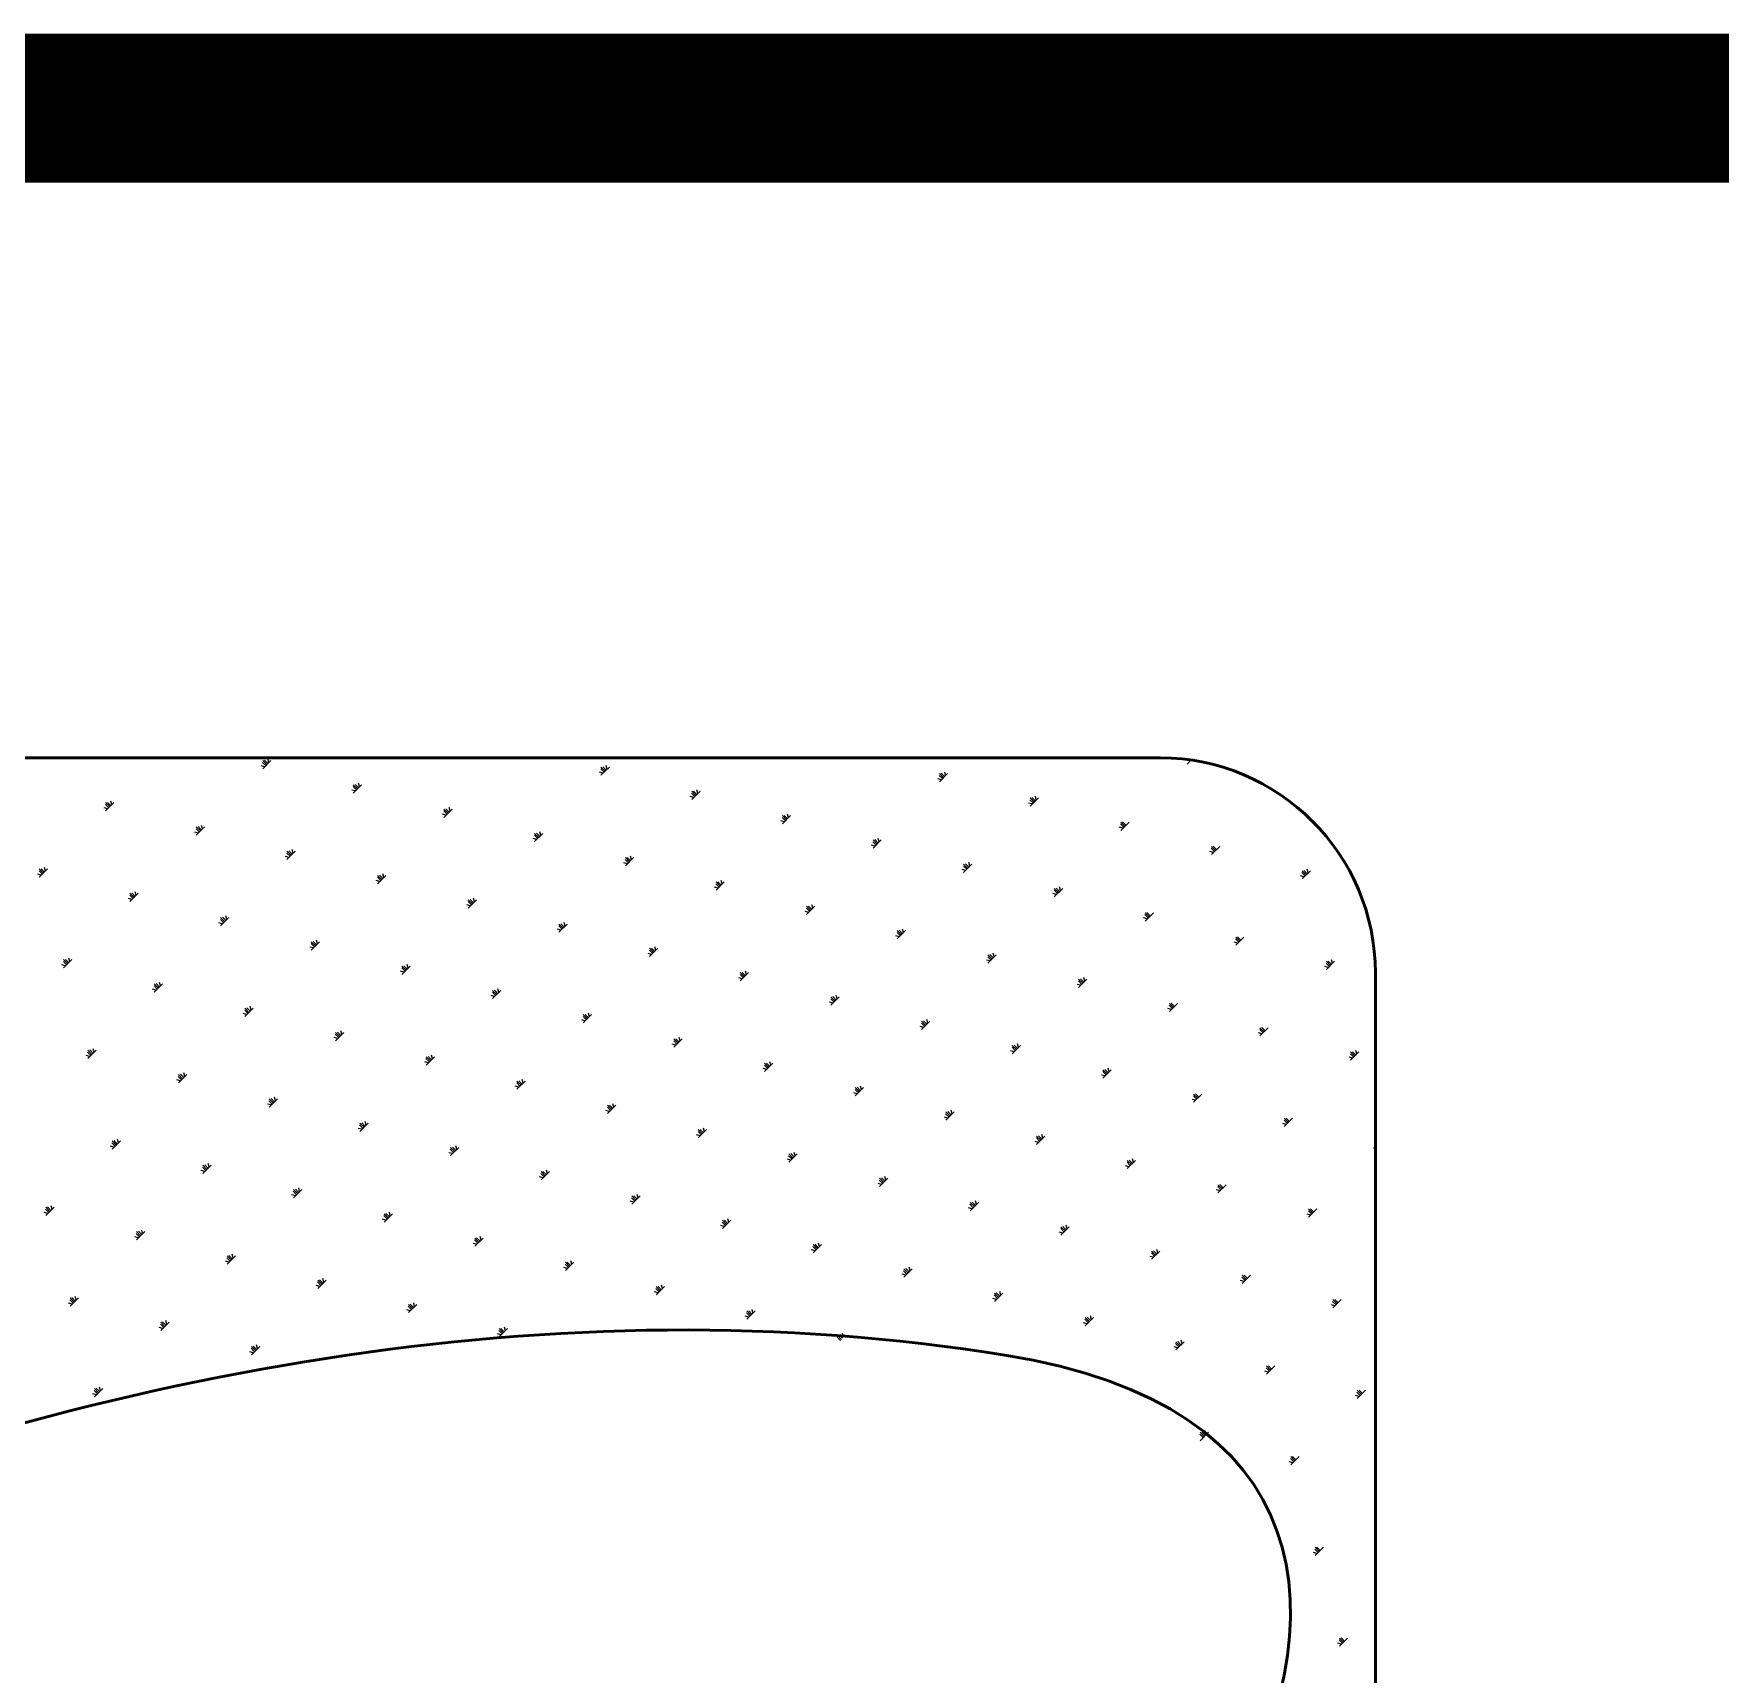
# Model space of a CAD drawing. Extents: x 54907 to 703237, y -798661 to -546661.
# Drawn here: x 250329 to 252027, y -612738 to -611086 of the extents above; entities that cross this region are included whole.
import ezdxf

# ---------------------------------------------------------------- set-up
doc = ezdxf.new("R2010")
doc.units = 0
doc.header["$LTSCALE"] = 1000
doc.header["$MEASUREMENT"] = 0
doc.layers.add('PUB_TITLE', color=4, linetype='Continuous')

msp = doc.modelspace()

# ---------------------------------------------------------------- linework, layer by layer
at = {"layer": 'PUB_TITLE', "color": 4}
for p, q in [((250561.5, -611824.5), (250557.8, -611823.5)), ((250562.5, -611823.4), (250559.2, -611820.1)), ((250563.5, -611822.4), (250559.4, -611818.2)), ((250559.4, -611826.6), (250567.7, -611818.2)), ((250564.6, -611821.3), (250561.2, -611818)), ((250565.6, -611820.3), (250564.7, -611816.6)), ((250902.1, -611831), (250898.5, -611830)), ((250903.2, -611830), (250899.8, -611826.6)), ((250904.2, -611828.9), (250900, -611824.8)), ((250900, -611833.1), (250908.4, -611824.8)), ((250905.2, -611827.9), (250901.9, -611824.6)), ((250906.3, -611826.9), (250905.3, -611823.2)), ((251244.9, -611835.5), (251240.7, -611831.3)), ((251240.7, -611839.7), (251249, -611831.3)), ((251245.9, -611834.4), (251242.6, -611831.1)), ((251247, -611833.4), (251246, -611829.8)), ((251490.1, -611821.8), (251494.1, -611817.7)), ((251493.2, -611818.6), (251492, -611817.4)), ((250652.7, -611848.9), (250649.1, -611848)), ((250653.8, -611847.9), (250650.4, -611844.5)), ((250654.8, -611846.8), (250650.6, -611842.7)), ((250650.6, -611851), (250659, -611842.7)), ((250655.9, -611845.8), (250652.5, -611842.5)), ((250656.9, -611844.8), (250655.9, -611841.1)), ((250997.6, -611851.3), (250996.6, -611847.7)), ((251242.8, -611837.6), (251239.1, -611836.6)), ((251243.8, -611836.5), (251240.5, -611833.2)), ((250404.4, -611865.8), (250401.1, -611862.5)), ((250405.4, -611864.7), (250401.3, -611860.6)), ((250401.3, -611868.9), (250409.6, -611860.6)), ((250406.5, -611863.7), (250403.1, -611860.4)), ((250407.5, -611862.7), (250406.5, -611859)), ((250748.2, -611869.2), (250747.2, -611865.6)), ((250993.4, -611855.5), (250989.7, -611854.5)), ((250994.4, -611854.4), (250991.1, -611851.1)), ((250995.5, -611853.4), (250991.3, -611849.2)), ((250991.3, -611857.6), (250999.7, -611849.2)), ((250996.5, -611852.4), (250993.2, -611849)), ((251334.1, -611862), (251330.4, -611861.1)), ((251335.1, -611861), (251331.8, -611857.7)), ((251336.1, -611860), (251332, -611855.8)), ((251332, -611864.1), (251340.3, -611855.8)), ((251337.2, -611858.9), (251333.8, -611855.6)), ((251338.2, -611857.9), (251337.3, -611854.2)), ((250403.4, -611866.8), (250399.7, -611865.9)), ((250744, -611873.4), (250740.4, -611872.4)), ((250745.1, -611872.3), (250741.7, -611869)), ((250746.1, -611871.3), (250741.9, -611867.1)), ((250741.9, -611875.5), (250750.3, -611867.1)), ((250747.1, -611870.3), (250743.8, -611866.9)), ((251084.7, -611879.9), (251081, -611879)), ((251085.7, -611878.9), (251082.4, -611875.6)), ((251086.8, -611877.9), (251082.6, -611873.7)), ((251082.6, -611882), (251090.9, -611873.7)), ((251087.8, -611876.8), (251084.5, -611873.5)), ((251088.9, -611875.8), (251087.9, -611872.1)), ((251426.4, -611885.5), (251423, -611882.1)), ((251427.4, -611884.4), (251423.2, -611880.2)), ((251423.2, -611888.6), (251431.6, -611880.2)), ((251428.5, -611883.4), (251425.1, -611880)), ((250494.6, -611891.3), (250491, -611890.3)), ((250495.7, -611890.3), (250492.3, -611886.9)), ((250496.7, -611889.2), (250492.5, -611885)), ((250492.5, -611893.4), (250500.9, -611885)), ((250497.8, -611888.2), (250494.4, -611884.8)), ((250498.8, -611887.1), (250497.8, -611883.5)), ((250835.3, -611897.8), (250831.6, -611896.9)), ((250836.3, -611896.8), (250833, -611893.5)), ((250837.4, -611895.8), (250833.2, -611891.6)), ((250833.2, -611899.9), (250841.6, -611891.6)), ((250838.4, -611894.7), (250835.1, -611891.4)), ((250839.5, -611893.7), (250838.5, -611890)), ((251178, -611902.3), (251173.9, -611898.1)), ((251173.9, -611906.5), (251182.2, -611898.1)), ((251179.1, -611901.3), (251175.7, -611897.9)), ((251180.1, -611900.2), (251179.2, -611896.6)), ((251425.3, -611886.5), (251421.7, -611885.5)), ((250585.9, -611915.8), (250582.3, -611914.8)), ((250587, -611914.7), (250583.6, -611911.4)), ((250588, -611913.7), (250583.8, -611909.5)), ((250583.8, -611917.8), (250592.2, -611909.5)), ((250589, -611912.6), (250585.7, -611909.3)), ((250590.1, -611911.6), (250589.1, -611907.9)), ((250928.7, -611920.2), (250924.5, -611916)), ((250924.5, -611924.4), (250932.8, -611916)), ((250929.7, -611919.2), (250926.4, -611915.8)), ((250930.7, -611918.1), (250929.8, -611914.5)), ((251176, -611904.4), (251172.3, -611903.4)), ((251177, -611903.4), (251173.7, -611900)), ((251516.6, -611911), (251513, -611910)), ((251517.7, -611909.9), (251514.3, -611906.6)), ((251518.7, -611908.9), (251514.5, -611904.7)), ((251514.5, -611913), (251522.9, -611904.7)), ((251519.7, -611907.8), (251516.4, -611904.5)), ((250336.5, -611933.7), (250332.9, -611932.7)), ((250337.6, -611932.6), (250334.2, -611929.3)), ((250338.6, -611931.6), (250334.4, -611927.4)), ((250334.4, -611935.7), (250342.8, -611927.4)), ((250339.7, -611930.5), (250336.3, -611927.2)), ((250340.7, -611929.5), (250339.7, -611925.8)), ((250681.4, -611936), (250680.4, -611932.4)), ((250926.6, -611922.3), (250922.9, -611921.3)), ((250927.6, -611921.3), (250924.3, -611917.9)), ((251267.2, -611928.9), (251263.6, -611927.9)), ((251268.3, -611927.8), (251264.9, -611924.5)), ((251269.3, -611926.8), (251265.1, -611922.6)), ((251265.1, -611930.9), (251273.5, -611922.6)), ((251270.4, -611925.7), (251267, -611922.4)), ((251271.4, -611924.7), (251270.4, -611921)), ((251608.9, -611934.4), (251605.6, -611931)), ((251610, -611933.3), (251605.8, -611929.2)), ((251605.8, -611937.5), (251614.2, -611929.2)), ((251611, -611932.3), (251607.7, -611928.9)), ((251612.1, -611931.2), (251611.1, -611927.6)), ((250432, -611953.9), (250431, -611950.3)), ((250677.2, -611940.2), (250673.5, -611939.2)), ((250678.2, -611939.2), (250674.9, -611935.8)), ((250679.3, -611938.1), (250675.1, -611933.9)), ((250675.1, -611942.3), (250683.5, -611933.9)), ((250680.3, -611937.1), (250677, -611933.7)), ((251017.9, -611946.8), (251014.2, -611945.8)), ((251018.9, -611945.7), (251015.6, -611942.4)), ((251019.9, -611944.7), (251015.8, -611940.5)), ((251015.8, -611948.9), (251024.1, -611940.5)), ((251021, -611943.6), (251017.6, -611940.3)), ((251022, -611942.6), (251021.1, -611938.9)), ((251359.6, -611952.3), (251356.2, -611948.9)), ((251360.6, -611951.2), (251356.4, -611947.1)), ((251356.4, -611955.4), (251364.8, -611947.1)), ((251361.6, -611950.2), (251358.3, -611946.8)), ((251362.7, -611949.1), (251361.7, -611945.5)), ((251607.9, -611935.4), (251604.2, -611934.4)), ((250427.8, -611958.1), (250424.2, -611957.1)), ((250428.9, -611957.1), (250425.5, -611953.7)), ((250429.9, -611956), (250425.7, -611951.9)), ((250425.7, -611960.2), (250434.1, -611951.9)), ((250430.9, -611955), (250427.6, -611951.6)), ((250768.5, -611964.7), (250764.8, -611963.7)), ((250769.5, -611963.6), (250766.2, -611960.3)), ((250770.6, -611962.6), (250766.4, -611958.4)), ((250766.4, -611966.8), (250774.7, -611958.4)), ((250771.6, -611961.5), (250768.3, -611958.2)), ((250772.6, -611960.5), (250771.7, -611956.8)), ((251110.2, -611970.2), (251106.8, -611966.8)), ((251111.2, -611969.1), (251107, -611965)), ((251107, -611973.3), (251115.4, -611965)), ((251112.3, -611968.1), (251108.9, -611964.8)), ((251113.3, -611967), (251112.3, -611963.4)), ((251358.5, -611953.3), (251354.9, -611952.3)), ((250519.1, -611982.6), (250515.4, -611981.6)), ((250520.1, -611981.5), (250516.8, -611978.2)), ((250521.2, -611980.5), (250517, -611976.3)), ((250517, -611984.7), (250525.4, -611976.3)), ((250522.2, -611979.4), (250518.9, -611976.1)), ((250523.3, -611978.4), (250522.3, -611974.7)), ((250861.8, -611987), (250857.7, -611982.9)), ((250857.7, -611991.2), (250866, -611982.9)), ((250862.9, -611986), (250859.5, -611982.7)), ((250863.9, -611985), (250862.9, -611981.3)), ((251109.1, -611971.2), (251105.5, -611970.2)), ((251449.8, -611977.8), (251446.1, -611976.8)), ((251450.8, -611976.7), (251447.5, -611973.4)), ((251451.9, -611975.7), (251447.7, -611971.5)), ((251447.7, -611979.9), (251456.1, -611971.5)), ((251452.9, -611974.6), (251449.6, -611971.3)), ((250612.5, -612004.9), (250608.3, -612000.8)), ((250608.3, -612009.1), (250616.6, -612000.8)), ((250613.5, -612003.9), (250610.2, -612000.6)), ((250614.5, -612002.9), (250613.6, -611999.2)), ((250859.8, -611989.1), (250856.1, -611988.2)), ((250860.8, -611988.1), (250857.5, -611984.7)), ((251200.4, -611995.7), (251196.8, -611994.7)), ((251201.5, -611994.6), (251198.1, -611991.3)), ((251202.5, -611993.6), (251198.3, -611989.4)), ((251198.3, -611997.8), (251206.7, -611989.4)), ((251203.5, -611992.6), (251200.2, -611989.2)), ((251204.6, -611991.5), (251203.6, -611987.9)), ((251541.1, -612002.2), (251537.4, -612001.3)), ((251542.1, -612001.2), (251538.8, -611997.9)), ((251543.2, -612000.1), (251539, -611996)), ((251539, -612004.3), (251547.3, -611996)), ((251544.2, -611999.1), (251540.9, -611995.8)), ((250364.1, -612021.8), (250360.8, -612018.5)), ((250365.2, -612020.8), (250364.2, -612017.1)), ((250610.4, -612007), (250606.7, -612006.1)), ((250611.4, -612006), (250608.1, -612002.6)), ((250951, -612013.6), (250947.4, -612012.6)), ((250952.1, -612012.5), (250948.7, -612009.2)), ((250953.1, -612011.5), (250948.9, -612007.3)), ((250948.9, -612015.7), (250957.3, -612007.3)), ((250954.2, -612010.5), (250950.8, -612007.1)), ((250955.2, -612009.4), (250954.2, -612005.8)), ((251292.7, -612019.1), (251289.4, -612015.8)), ((251293.8, -612018.1), (251289.6, -612013.9)), ((251289.6, -612022.2), (251298, -612013.9)), ((251294.8, -612017), (251291.5, -612013.7)), ((251295.9, -612016), (251294.9, -612012.3)), ((250361, -612024.9), (250357.3, -612024)), ((250362, -612023.9), (250358.7, -612020.6)), ((250363.1, -612022.9), (250358.9, -612018.7)), ((250358.9, -612027), (250367.3, -612018.7)), ((250701.6, -612031.5), (250698, -612030.5)), ((250702.7, -612030.4), (250699.4, -612027.1)), ((250703.7, -612029.4), (250699.6, -612025.2)), ((250699.6, -612033.6), (250707.9, -612025.2)), ((250704.8, -612028.4), (250701.4, -612025)), ((250705.8, -612027.3), (250704.8, -612023.7)), ((251043.4, -612037), (251040, -612033.7)), ((251044.4, -612036), (251040.2, -612031.8)), ((251040.2, -612040.1), (251048.6, -612031.8)), ((251045.4, -612034.9), (251042.1, -612031.6)), ((251046.5, -612033.9), (251045.5, -612030.2)), ((251291.7, -612020.1), (251288, -612019.2)), ((251632.4, -612026.7), (251628.7, -612025.7)), ((251633.4, -612025.7), (251630.1, -612022.3)), ((251634.4, -612024.6), (251630.3, -612020.4)), ((251630.3, -612028.8), (251638.6, -612020.4)), ((251635.5, -612023.6), (251632.1, -612020.2)), ((251636.5, -612022.5), (251635.6, -612018.9)), ((250452.3, -612049.4), (250448.6, -612048.4)), ((250453.3, -612048.4), (250450, -612045)), ((250454.4, -612047.3), (250450.2, -612043.1)), ((250450.2, -612051.5), (250458.5, -612043.1)), ((250455.4, -612046.3), (250452.1, -612042.9)), ((250456.4, -612045.2), (250455.5, -612041.6)), ((250794, -612054.9), (250790.6, -612051.6)), ((250795, -612053.9), (250790.8, -612049.7)), ((250790.8, -612058), (250799.2, -612049.7)), ((250796.1, -612052.8), (250792.7, -612049.5)), ((250797.1, -612051.8), (250796.1, -612048.1)), ((251042.3, -612038), (251038.7, -612037.1)), ((251383, -612044.6), (251379.3, -612043.6)), ((251384, -612043.6), (251380.7, -612040.2)), ((251385.1, -612042.5), (251380.9, -612038.3)), ((251380.9, -612046.7), (251389.2, -612038.3)), ((251386.1, -612041.5), (251382.8, -612038.1)), ((251387.1, -612040.4), (251386.2, -612036.8)), ((250544.6, -612072.8), (250541.3, -612069.5)), ((250545.6, -612071.8), (250541.5, -612067.6)), ((250541.5, -612075.9), (250549.8, -612067.6)), ((250546.7, -612070.7), (250543.3, -612067.4)), ((250547.7, -612069.7), (250546.7, -612066)), ((250792.9, -612056), (250789.3, -612055)), ((251133.6, -612062.5), (251129.9, -612061.5)), ((251134.6, -612061.5), (251131.3, -612058.1)), ((251135.7, -612060.4), (251131.5, -612056.2)), ((251131.5, -612064.6), (251139.9, -612056.2)), ((251136.7, -612059.4), (251133.4, -612056)), ((251137.8, -612058.3), (251136.8, -612054.7)), ((251474.3, -612069.1), (251470.6, -612068.1)), ((251475.3, -612068), (251472, -612064.7)), ((251476.3, -612067), (251472.2, -612062.8)), ((251472.2, -612071.1), (251480.5, -612062.8)), ((251477.4, -612065.9), (251474, -612062.6)), ((250543.5, -612073.9), (250539.9, -612072.9)), ((250884.2, -612080.4), (250880.6, -612079.4)), ((250885.3, -612079.4), (250881.9, -612076)), ((250886.3, -612078.3), (250882.1, -612074.1)), ((250882.1, -612082.5), (250890.5, -612074.1)), ((250887.3, -612077.3), (250884, -612073.9)), ((250888.4, -612076.2), (250887.4, -612072.6)), ((251224.9, -612087), (251221.2, -612086)), ((251225.9, -612085.9), (251222.6, -612082.6)), ((251227, -612084.9), (251222.8, -612080.7)), ((251222.8, -612089.1), (251231.1, -612080.7)), ((251228, -612083.8), (251224.7, -612080.5)), ((251229, -612082.8), (251228.1, -612079.1)), ((250634.8, -612098.3), (250631.2, -612097.3)), ((250635.9, -612097.3), (250632.5, -612093.9)), ((250636.9, -612096.2), (250632.7, -612092)), ((250632.7, -612100.4), (250641.1, -612092)), ((250638, -612095.2), (250634.6, -612091.8)), ((250639, -612094.1), (250638, -612090.5)), ((250976.5, -612103.8), (250973.2, -612100.5)), ((250977.6, -612102.8), (250973.4, -612098.6)), ((250973.4, -612107), (250981.8, -612098.6)), ((250978.6, -612101.7), (250975.3, -612098.4)), ((250979.7, -612100.7), (250978.7, -612097)), ((251565.5, -612093.5), (251561.9, -612092.5)), ((251566.6, -612092.5), (251563.2, -612089.1)), ((251567.6, -612091.4), (251563.4, -612087.3)), ((251563.4, -612095.6), (251571.8, -612087.3)), ((251568.7, -612090.4), (251565.3, -612087)), ((250385.4, -612116.2), (250381.8, -612115.2)), ((250386.5, -612115.2), (250383.1, -612111.8)), ((250387.5, -612114.1), (250383.4, -612110)), ((250383.4, -612118.3), (250391.7, -612110)), ((250388.6, -612113.1), (250385.2, -612109.7)), ((250389.6, -612112), (250388.6, -612108.4)), ((250727.2, -612121.7), (250723.8, -612118.4)), ((250728.2, -612120.7), (250724, -612116.5)), ((250724, -612124.9), (250732.4, -612116.5)), ((250729.2, -612119.6), (250725.9, -612116.3)), ((250730.3, -612118.6), (250729.3, -612114.9)), ((250975.5, -612104.9), (250971.8, -612103.9)), ((251316.2, -612111.4), (251312.5, -612110.4)), ((251317.2, -612110.4), (251313.9, -612107)), ((251318.2, -612109.3), (251314.1, -612105.2)), ((251314.1, -612113.5), (251322.4, -612105.2)), ((251319.3, -612108.3), (251315.9, -612104.9)), ((251320.3, -612107.2), (251319.3, -612103.6)), ((251656.8, -612118), (251653.2, -612117)), ((251657.9, -612116.9), (251654.5, -612113.6)), ((251658.9, -612115.9), (251654.7, -612111.7)), ((251654.7, -612120.1), (251663.1, -612111.7)), ((251659.9, -612114.8), (251656.6, -612111.5)), ((251661, -612113.8), (251660, -612110.1)), ((250477.8, -612139.6), (250474.4, -612136.3)), ((250478.8, -612138.6), (250474.6, -612134.4)), ((250474.6, -612142.8), (250483, -612134.4)), ((250479.9, -612137.5), (250476.5, -612134.2)), ((250480.9, -612136.5), (250479.9, -612132.8)), ((250726.1, -612122.8), (250722.5, -612121.8)), ((251066.8, -612129.3), (251063.1, -612128.3)), ((251067.8, -612128.3), (251064.5, -612124.9)), ((251068.9, -612127.2), (251064.7, -612123.1)), ((251064.7, -612131.4), (251073, -612123.1)), ((251069.9, -612126.2), (251066.6, -612122.9)), ((251070.9, -612125.1), (251070, -612121.5)), ((251407.4, -612135.9), (251403.8, -612134.9)), ((251408.5, -612134.8), (251405.1, -612131.5)), ((251409.5, -612133.8), (251405.3, -612129.6)), ((251405.3, -612138), (251413.7, -612129.6)), ((251410.6, -612132.7), (251407.2, -612129.4)), ((251411.6, -612131.7), (251410.6, -612128.1)), ((250476.7, -612140.7), (250473.1, -612139.7)), ((250817.4, -612147.2), (250813.7, -612146.3)), ((250818.4, -612146.2), (250815.1, -612142.8)), ((250819.5, -612145.1), (250815.3, -612141)), ((250815.3, -612149.3), (250823.7, -612141)), ((250820.5, -612144.1), (250817.2, -612140.8)), ((250821.6, -612143.1), (250820.6, -612139.4)), ((251158, -612153.8), (251154.4, -612152.8)), ((251159.1, -612152.7), (251155.8, -612149.4)), ((251160.1, -612151.7), (251156, -612147.5)), ((251156, -612155.9), (251164.3, -612147.5)), ((251161.2, -612150.7), (251157.8, -612147.3)), ((251162.2, -612149.6), (251161.2, -612146)), ((251500.8, -612158.2), (251496.6, -612154.1)), ((251496.6, -612162.4), (251505, -612154.1)), ((251501.8, -612157.2), (251498.5, -612153.9)), ((250568, -612165.1), (250564.4, -612164.2)), ((250569.1, -612164.1), (250565.7, -612160.8)), ((250570.1, -612163), (250565.9, -612158.9)), ((250565.9, -612167.2), (250574.3, -612158.9)), ((250571.1, -612162), (250567.8, -612158.7)), ((250572.2, -612161), (250571.2, -612157.3)), ((250908.7, -612171.7), (250905, -612170.7)), ((250909.7, -612170.6), (250906.4, -612167.3)), ((250910.8, -612169.6), (250906.6, -612165.4)), ((250906.6, -612173.8), (250914.9, -612165.4)), ((250911.8, -612168.6), (250908.5, -612165.2)), ((250912.8, -612167.5), (250911.9, -612163.9)), ((251253.5, -612174.1), (251252.5, -612170.4)), ((251498.7, -612160.3), (251495.1, -612159.4)), ((251499.8, -612159.3), (251496.4, -612156)), ((250660.3, -612188.5), (250657, -612185.2)), ((250661.4, -612187.5), (250657.2, -612183.3)), ((250657.2, -612191.7), (250665.6, -612183.3)), ((250662.4, -612186.5), (250659.1, -612183.1)), ((250663.5, -612185.4), (250662.5, -612181.8)), ((251004.1, -612192), (251003.1, -612188.3)), ((251249.3, -612178.2), (251245.7, -612177.3)), ((251250.4, -612177.2), (251247, -612173.9)), ((251251.4, -612176.2), (251247.2, -612172)), ((251247.2, -612180.3), (251255.6, -612172)), ((251252.5, -612175.1), (251249.1, -612171.8)), ((251590, -612184.8), (251586.3, -612183.8)), ((251591, -612183.8), (251587.7, -612180.4)), ((251592.1, -612182.7), (251587.9, -612178.5)), ((251587.9, -612186.9), (251596.3, -612178.5)), ((251593.1, -612181.7), (251589.8, -612178.3)), ((250410.9, -612206.5), (250407.6, -612203.1)), ((250412, -612205.4), (250407.8, -612201.2)), ((250407.8, -612209.6), (250416.2, -612201.2)), ((250413, -612204.4), (250409.7, -612201)), ((250414.1, -612203.3), (250413.1, -612199.7)), ((250659.3, -612189.6), (250655.6, -612188.6)), ((250999.9, -612196.1), (250996.3, -612195.2)), ((251001, -612195.1), (250997.7, -612191.8)), ((251002, -612194.1), (250997.9, -612189.9)), ((250997.9, -612198.2), (251006.2, -612189.9)), ((251003.1, -612193), (250999.7, -612189.7)), ((251340.6, -612202.7), (251337, -612201.7)), ((251341.7, -612201.7), (251338.3, -612198.3)), ((251342.7, -612200.6), (251338.5, -612196.4)), ((251338.5, -612204.8), (251346.9, -612196.4)), ((251343.7, -612199.6), (251340.4, -612196.2)), ((251344.8, -612198.5), (251343.8, -612194.9)), ((251679.7, -612205.6), (251679, -612204.9)), ((251679.7, -612203.6), (251679.2, -612203)), ((250409.9, -612207.5), (250406.3, -612206.5)), ((250750.6, -612214.1), (250746.9, -612213.1)), ((250751.6, -612213), (250748.3, -612209.7)), ((250752.7, -612212), (250748.5, -612207.8)), ((250748.5, -612216.1), (250756.8, -612207.8)), ((250753.7, -612210.9), (250750.4, -612207.6)), ((250754.7, -612209.9), (250753.8, -612206.2)), ((251091.2, -612220.6), (251087.6, -612219.6)), ((251092.3, -612219.6), (251088.9, -612216.2)), ((251093.3, -612218.5), (251089.1, -612214.3)), ((251089.1, -612222.7), (251097.5, -612214.3)), ((251094.4, -612217.5), (251091, -612214.1)), ((251095.4, -612216.4), (251094.4, -612212.8)), ((251434, -612225.1), (251429.8, -612220.9)), ((251429.8, -612229.2), (251438.2, -612220.9)), ((251435, -612224), (251431.7, -612220.7)), ((251436.1, -612223), (251435.1, -612219.3)), ((251679.7, -612208.8), (251677.6, -612208.3)), ((251679.2, -612211.3), (251679.7, -612210.8)), ((250501.2, -612232), (250497.5, -612231)), ((250502.2, -612230.9), (250498.9, -612227.6)), ((250503.3, -612229.9), (250499.1, -612225.7)), ((250499.1, -612234), (250507.4, -612225.7)), ((250504.3, -612228.8), (250501, -612225.5)), ((250505.4, -612227.8), (250504.4, -612224.1)), ((250841.8, -612238.5), (250838.2, -612237.5)), ((250842.9, -612237.5), (250839.5, -612234.1)), ((250843.9, -612236.4), (250839.8, -612232.2)), ((250839.8, -612240.6), (250848.1, -612232.2)), ((250845, -612235.4), (250841.6, -612232)), ((250846, -612234.3), (250845, -612230.7)), ((251184.6, -612243), (251180.4, -612238.8)), ((251180.4, -612247.2), (251188.8, -612238.8)), ((251185.6, -612241.9), (251182.3, -612238.6)), ((251186.7, -612240.9), (251185.7, -612237.2)), ((251431.9, -612227.2), (251428.2, -612226.2)), ((251432.9, -612226.1), (251429.6, -612222.8)), ((250592.5, -612256.4), (250588.8, -612255.4)), ((250593.5, -612255.4), (250590.2, -612252)), ((250594.6, -612254.3), (250590.4, -612250.2)), ((250590.4, -612258.5), (250598.7, -612250.2)), ((250595.6, -612253.3), (250592.3, -612249.9)), ((250596.6, -612252.2), (250595.7, -612248.6)), ((250937.3, -612258.8), (250936.3, -612255.1)), ((251182.5, -612245.1), (251178.9, -612244.1)), ((251183.6, -612244), (251180.2, -612240.7)), ((251523.2, -612251.6), (251519.5, -612250.6)), ((251524.2, -612250.6), (251520.9, -612247.2)), ((251525.3, -612249.5), (251521.1, -612245.4)), ((251521.1, -612253.7), (251529.4, -612245.4)), ((251526.3, -612248.5), (251523, -612245.1)), ((250344.1, -612273.3), (250340.8, -612269.9)), ((250345.2, -612272.2), (250341, -612268.1)), ((250341, -612276.4), (250349.3, -612268.1)), ((250346.2, -612271.2), (250342.9, -612267.8)), ((250347.3, -612270.1), (250346.3, -612266.5)), ((250687.9, -612276.7), (250686.9, -612273)), ((250933.1, -612263), (250929.5, -612262)), ((250934.2, -612261.9), (250930.8, -612258.6)), ((250935.2, -612260.9), (250931, -612256.7)), ((250931, -612265.1), (250939.4, -612256.7)), ((250936.3, -612259.8), (250932.9, -612256.5)), ((251273.8, -612269.5), (251270.1, -612268.5)), ((251274.8, -612268.5), (251271.5, -612265.1)), ((251275.9, -612267.4), (251271.7, -612263.3)), ((251271.7, -612271.6), (251280.1, -612263.3)), ((251276.9, -612266.4), (251273.6, -612263)), ((251278, -612265.3), (251277, -612261.7)), ((251615.5, -612275), (251612.2, -612271.7)), ((251616.5, -612274), (251612.4, -612269.8)), ((251612.4, -612278.2), (251620.7, -612269.8)), ((251617.6, -612272.9), (251614.2, -612269.6)), ((250343.1, -612274.3), (250339.4, -612273.3)), ((250683.7, -612280.9), (250680.1, -612279.9)), ((250684.8, -612279.8), (250681.4, -612276.5)), ((250685.8, -612278.8), (250681.7, -612274.6)), ((250681.7, -612283), (250690, -612274.6)), ((250686.9, -612277.7), (250683.5, -612274.4)), ((251024.4, -612287.4), (251020.8, -612286.4)), ((251025.5, -612286.4), (251022.1, -612283)), ((251026.5, -612285.3), (251022.3, -612281.2)), ((251022.3, -612289.5), (251030.7, -612281.2)), ((251027.5, -612284.3), (251024.2, -612281)), ((251028.6, -612283.3), (251027.6, -612279.6)), ((251366.1, -612292.9), (251362.8, -612289.6)), ((251367.2, -612291.9), (251363, -612287.7)), ((251363, -612296.1), (251371.3, -612287.7)), ((251368.2, -612290.8), (251364.9, -612287.5)), ((251369.2, -612289.8), (251368.3, -612286.2)), ((251614.4, -612276.1), (251610.8, -612275.1)), ((250434.4, -612298.8), (250430.7, -612297.8)), ((250435.4, -612297.7), (250432.1, -612294.4)), ((250436.5, -612296.7), (250432.3, -612292.5)), ((250432.3, -612300.9), (250440.6, -612292.5)), ((250437.5, -612295.6), (250434.2, -612292.3)), ((250438.5, -612294.6), (250437.6, -612291)), ((250775, -612305.3), (250771.4, -612304.4)), ((250776.1, -612304.3), (250772.7, -612300.9)), ((250777.1, -612303.2), (250772.9, -612299.1)), ((250772.9, -612307.4), (250781.3, -612299.1)), ((250778.2, -612302.2), (250774.8, -612298.9)), ((250779.2, -612301.2), (250778.2, -612297.5)), ((251117.8, -612309.8), (251113.6, -612305.6)), ((251113.6, -612314), (251122, -612305.6)), ((251118.8, -612308.8), (251115.5, -612305.4)), ((251119.9, -612307.7), (251118.9, -612304.1)), ((251365.1, -612294), (251361.4, -612293)), ((250525.6, -612323.2), (250522, -612322.3)), ((250526.7, -612322.2), (250523.3, -612318.9)), ((250527.7, -612321.1), (250523.6, -612317)), ((250523.6, -612325.3), (250531.9, -612317)), ((250528.8, -612320.1), (250525.4, -612316.8)), ((250529.8, -612319.1), (250528.8, -612315.4)), ((250868.4, -612327.7), (250864.2, -612323.5)), ((250864.2, -612331.9), (250872.6, -612323.5)), ((250869.4, -612326.7), (250866.1, -612323.3)), ((250870.5, -612325.6), (250869.5, -612322)), ((251115.7, -612311.9), (251112, -612310.9)), ((251116.7, -612310.8), (251113.4, -612307.5)), ((251456.3, -612318.4), (251452.7, -612317.5)), ((251457.4, -612317.4), (251454.1, -612314.1)), ((251458.4, -612316.4), (251454.3, -612312.2)), ((251454.3, -612320.5), (251462.6, -612312.2)), ((251459.5, -612315.3), (251456.1, -612312)), ((251460.5, -612314.3), (251459.5, -612310.6)), ((250620.1, -612344.6), (250616.7, -612341.2)), ((250621.1, -612343.5), (250620.1, -612339.9)), ((250866.3, -612329.8), (250862.7, -612328.8)), ((250867.3, -612328.7), (250864, -612325.4)), ((251207, -612336.3), (251203.3, -612335.4)), ((251208, -612335.3), (251204.7, -612332)), ((251209.1, -612334.3), (251204.9, -612330.1)), ((251204.9, -612338.4), (251213.2, -612330.1)), ((251210.1, -612333.2), (251206.8, -612329.9)), ((251211.1, -612332.2), (251210.2, -612328.5)), ((251548.7, -612341.9), (251545.3, -612338.5)), ((251549.7, -612340.8), (251545.5, -612336.6)), ((251545.5, -612345), (251553.9, -612336.6)), ((251550.8, -612339.8), (251547.4, -612336.4)), ((250371.7, -612361.4), (250370.7, -612357.8)), ((250616.9, -612347.7), (250613.3, -612346.7)), ((250618, -612346.7), (250614.6, -612343.3)), ((250619, -612345.6), (250614.8, -612341.4)), ((250614.8, -612349.8), (250623.2, -612341.4)), ((250957.6, -612354.2), (250953.9, -612353.3)), ((250958.6, -612353.2), (250955.3, -612349.9)), ((250959.7, -612352.2), (250955.5, -612348)), ((250955.5, -612356.3), (250963.8, -612348)), ((250960.7, -612351.1), (250957.4, -612347.8)), ((250961.8, -612350.1), (250960.8, -612346.4)), ((251299.3, -612359.8), (251295.9, -612356.4)), ((251300.3, -612358.7), (251296.2, -612354.5)), ((251296.2, -612362.9), (251304.5, -612354.5)), ((251301.4, -612357.7), (251298, -612354.3)), ((251302.4, -612356.6), (251301.4, -612353)), ((251547.6, -612342.9), (251544, -612341.9)), ((250367.5, -612365.6), (250363.9, -612364.6)), ((250368.6, -612364.6), (250365.2, -612361.2)), ((250369.6, -612363.5), (250365.5, -612359.3)), ((250365.5, -612367.7), (250373.8, -612359.3)), ((250370.7, -612362.5), (250367.3, -612359.1)), ((250708.2, -612372.2), (250704.6, -612371.2)), ((250709.2, -612371.1), (250705.9, -612367.8)), ((250710.3, -612370.1), (250706.1, -612365.9)), ((250706.1, -612374.2), (250714.5, -612365.9)), ((250711.3, -612369), (250708, -612365.7)), ((250712.4, -612368), (250711.4, -612364.3)), ((251049.9, -612377.7), (251046.6, -612374.3)), ((251051, -612376.6), (251046.8, -612372.4)), ((251046.8, -612380.8), (251055.1, -612372.4)), ((251052, -612375.6), (251048.7, -612372.2)), ((251053, -612374.5), (251052.1, -612370.9)), ((251298.2, -612360.8), (251294.6, -612359.8)), ((251638.9, -612367.4), (251635.3, -612366.4)), ((251640, -612366.3), (251636.6, -612363)), ((251641, -612365.3), (251636.8, -612361.1)), ((251636.8, -612369.4), (251645.2, -612361.1)), ((251642, -612364.2), (251638.7, -612360.9)), ((250458.8, -612390.1), (250455.2, -612389.1)), ((250459.9, -612389), (250456.5, -612385.7)), ((250460.9, -612388), (250456.7, -612383.8)), ((250456.7, -612392.1), (250465.1, -612383.8)), ((250462, -612386.9), (250458.6, -612383.6)), ((250463, -612385.9), (250462, -612382.2)), ((250801.6, -612394.5), (250797.4, -612390.3)), ((250797.4, -612398.7), (250805.7, -612390.3)), ((250802.6, -612393.5), (250799.3, -612390.1)), ((250803.7, -612392.4), (250802.7, -612388.8)), ((251048.9, -612378.7), (251045.2, -612377.7)), ((251389.5, -612385.3), (251385.9, -612384.3)), ((251390.6, -612384.2), (251387.2, -612380.9)), ((251391.6, -612383.2), (251387.4, -612379)), ((251387.4, -612387.3), (251395.8, -612379)), ((251392.7, -612382.1), (251389.3, -612378.8)), ((251393.7, -612381.1), (251392.7, -612377.4)), ((250552.2, -612412.4), (250548, -612408.3)), ((250548, -612416.6), (250556.4, -612408.3)), ((250553.2, -612411.4), (250549.9, -612408)), ((250554.3, -612410.3), (250553.3, -612406.7)), ((250799.5, -612396.6), (250795.8, -612395.6)), ((250800.5, -612395.6), (250797.2, -612392.2)), ((251141.2, -612402.1), (251137.8, -612398.8)), ((251142.2, -612401.1), (251138.1, -612396.9)), ((251143.3, -612400), (251139.9, -612396.7)), ((251144, -612397.7), (251143.3, -612395.3)), ((251145.5, -612397.8), (251146.4, -612396.9)), ((251480.8, -612409.7), (251477.2, -612408.7)), ((251481.9, -612408.7), (251478.5, -612405.3)), ((251482.9, -612407.6), (251478.7, -612403.5)), ((251478.7, -612411.8), (251487.1, -612403.5)), ((251483.9, -612406.6), (251480.6, -612403.2)), ((251485, -612405.5), (251484, -612401.9)), ((250550.1, -612414.5), (250546.5, -612413.5)), ((250551.1, -612413.5), (250547.8, -612410.1)), ((251572.1, -612434.2), (251568.4, -612433.2)), ((251573.1, -612433.1), (251569.8, -612429.8)), ((251574.2, -612432.1), (251570, -612427.9)), ((251570, -612436.3), (251578.4, -612427.9)), ((251575.2, -612431), (251571.9, -612427.7)), ((250392, -612456.9), (250388.3, -612455.9)), ((250393, -612455.8), (250389.7, -612452.5)), ((250394.1, -612454.8), (250389.9, -612450.6)), ((250389.9, -612459), (250398.3, -612450.6)), ((250395.1, -612453.7), (250391.8, -612450.4)), ((250396.2, -612452.7), (250395.2, -612449.1)), ((251663.4, -612458.6), (251659.7, -612457.7)), ((251664.4, -612457.6), (251661.1, -612454.3)), ((251665.5, -612456.5), (251661.3, -612452.4)), ((251661.3, -612460.7), (251669.6, -612452.4)), ((251666.5, -612455.5), (251663.2, -612452.2)), ((251509.4, -612496.8), (251508.5, -612493.2)), ((251506.3, -612500), (251503, -612496.6)), ((251507.4, -612498.9), (251503.2, -612494.7)), ((251503.2, -612503.1), (251511.5, -612494.7)), ((251508.4, -612497.9), (251505.1, -612494.5)), ((251596.5, -612525.5), (251592.9, -612524.5)), ((251597.6, -612524.4), (251594.2, -612521.1)), ((251598.6, -612523.4), (251594.5, -612519.2)), ((251594.5, -612527.5), (251602.8, -612519.2)), ((251599.7, -612522.3), (251596.3, -612519)), ((251622, -612615.7), (251618.7, -612612.4)), ((251623.1, -612614.6), (251618.9, -612610.5)), ((251618.9, -612618.8), (251627.3, -612610.5)), ((251624.1, -612613.6), (251620.8, -612610.3)), ((251621, -612616.7), (251617.4, -612615.8)), ((251645.5, -612708), (251641.8, -612707)), ((251646.5, -612707), (251643.2, -612703.6)), ((251647.5, -612705.9), (251643.4, -612701.8)), ((251643.4, -612710.1), (251651.7, -612701.8)), ((251648.6, -612704.9), (251645.3, -612701.5))]:
    msp.add_line(p, q, dxfattribs=at)
at = {"layer": 'PUB_TITLE', "const_width": 150}
msp.add_lwpolyline([(58806.6, -671161.4), (254256.6, -671161.4), (254256.6, -611161.4), (58806.6, -611161.4)], close=True, dxfattribs=at)
at = {"layer": 'PUB_TITLE', "color": 4, "const_width": 52.8}
msp.add_lwpolyline([(246408.6, -618792.1), (254256.6, -618792.1), (254256.6, -611161.4), (246408.6, -611161.4)], close=True, dxfattribs=at)
at = {"layer": 'PUB_TITLE', "color": 4, "lineweight": 53}
for points, knots in [([(248898.2, -613215.1), (248898.2, -612625.2), (248898.2, -612032.2), (248898.2, -612032.2), (248898.2, -611913), (248995.7, -611815.5), (249115, -611815.5), (249115, -611815.5), (251463, -611815.5), (251463, -611815.5), (251582.2, -611815.5), (251679.7, -611913), (251679.7, -612032.2), (251679.7, -612032.2), (251679.7, -612510.9), (251679.7, -613036)], [6.497483, 6.497483, 6.497483, 6.497483, 7, 7, 7, 8, 8, 8, 9, 9, 9, 10, 10, 10, 10.451509, 10.451509, 10.451509, 10.451509]), ([(251306.6, -612416.9), (251932.9, -612517.5), (251434.1, -613249.2), (250782.5, -613528.3), (251242.3, -613206.1), (251544.3, -612600), (250749.7, -612797.8), (250749.7, -612797.8), (250630.2, -613598.8), (250630.2, -613598.8), (250308.1, -613749.2), (250076.9, -613786.8), (249927.5, -613768), (249927.5, -613768), (250037.1, -612915.3), (250037.1, -612915.3), (249494.1, -612917.8), (248789.5, -613337.3), (248698.6, -613373.2), (249429, -612766.8), (250408.8, -612272.7), (251306.6, -612416.9)], [0, 0, 0, 0, 1, 1, 1, 2, 2, 2, 3, 3, 3, 4, 4, 4, 5, 5, 5, 6, 6, 6, 7, 7, 7, 7])]:
    msp.add_open_spline(points, degree=3, knots=knots, dxfattribs=at)

doc.saveas('drawing.dxf')
